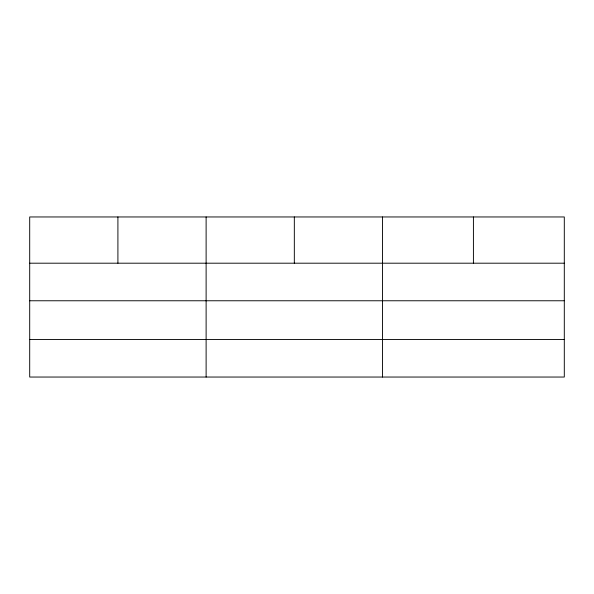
<?xml version="1.0" encoding="UTF-8"?>
<svg xmlns="http://www.w3.org/2000/svg" width="594" height="594" viewBox="0 0 594 594"><rect width="100%" height="100%" fill="white"/><g stroke="black" fill="none" stroke-linecap="round" stroke-linejoin="round"><path stroke-width="0.89" d="M564.3 300.764L564.3 216.959L29.7 216.959L29.7 377.042L564.3 377.042L564.3 300.764L29.7 300.764M29.7 263.194L564.3 263.194M29.7 339.471L564.3 339.471M473.418 216.959L473.418 263.194M382.536 216.959L382.536 377.042M294.327 216.959L294.327 263.194M206.118 216.959L206.118 377.042M117.909 216.959L117.909 263.194"/></g></svg>
